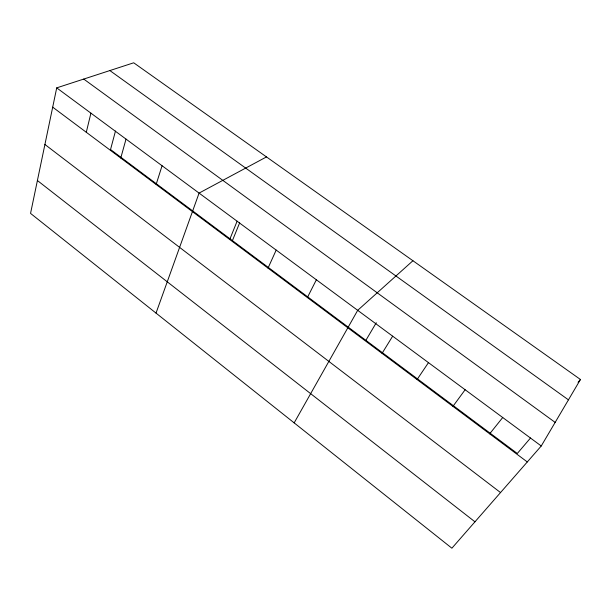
<?xml version="1.0" encoding="UTF-8"?>
<svg xmlns="http://www.w3.org/2000/svg" width="611" height="611" viewBox="0 0 611 611"><rect width="100%" height="100%" fill="white"/><g stroke="black" fill="none" stroke-linecap="round" stroke-linejoin="round"><path stroke-width="0.92" d="M56.716 87.869L30.55 213.399L451.888 548.204L541.247 445.992L580.45 379.492L133.71 62.796L56.716 87.869L541.247 445.992M86.288 132.281L90.924 113.15M115.479 131.029L110.538 149.535L517.303 453.484L530.531 437.988M120.757 158.043L126.026 139.102M156.126 184.484L162.068 165.734M156.019 313.107L199.079 193.091L266.488 156.92M229.713 239.497L237.106 221.197M232.424 240.612L239.672 222.801M268.015 268.13L276.187 250.082M307.371 297.549L316.368 279.785M294.158 422.873L357.695 310.327L412.929 260.737M365.874 340.335L376.277 322.738M382.051 353.379L392.659 336.172M417.069 379.561L428.464 362.636M452.927 406.368L465.139 389.742M489.663 433.825L502.723 417.519M578.052 382.303L580.45 379.492M109.865 70.563L568.444 399.854M83.745 79.071L555.155 422.4M52.699 107.162L527.293 461.954M44.916 144.479L500.531 492.565M37.401 180.528L474.961 521.809"/></g></svg>
